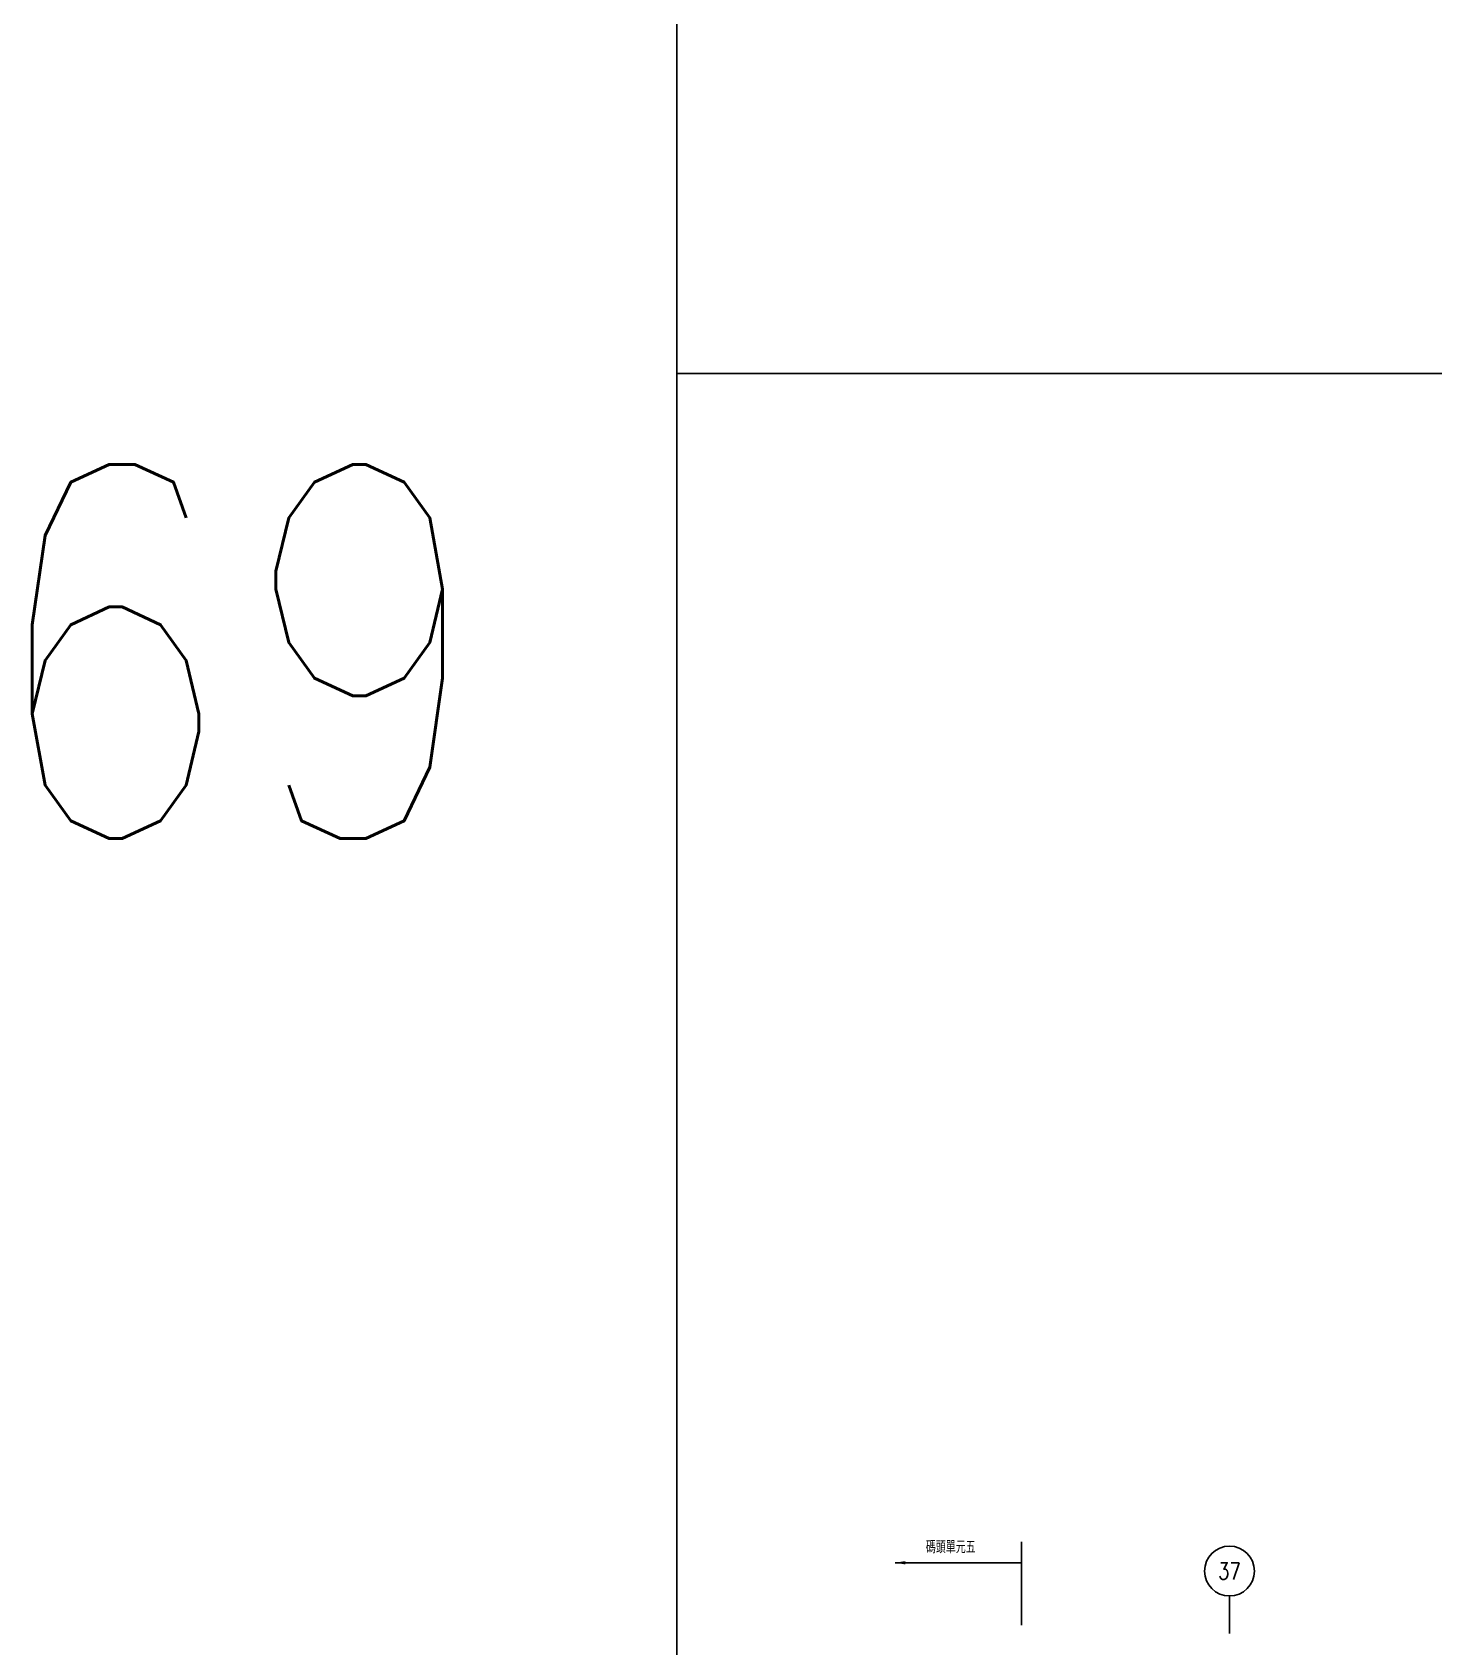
# Model space of a CAD drawing. Extents: x -791 to 13121, y -31587 to 2944.
# Drawn here: x -775 to 911, y -20869 to -18927 of the extents above; entities that cross this region are included whole.
import ezdxf
from ezdxf.enums import TextEntityAlignment as Align

# ---------------------------------------------------------------- set-up
doc = ezdxf.new("R2010")
doc.units = 0
doc.header["$LTSCALE"] = 0.05
doc.layers.get('Defpoints').update_dxf_attribs({"linetype": 'CONTINUOUS'})
for name, color, linetype in [('HB_0', 7, 'CONTINUOUS'), ('HB_DIM', 1, 'CONTINUOUS'), ('HB_SYMBOLS', 7, 'CONTINUOUS'), ('底圖', 7, 'CONTINUOUS')]:
    doc.layers.add(name, color=color, linetype=linetype)
doc.styles.get("Standard").update_dxf_attribs({"font": 'ROMANS.shx', "width": 0.8, "bigfont": 'lchinap.shx'})
doc.dimstyles.new('50cm', dxfattribs={"dimscale": 5, "dimtxt": 3, "dimasz": 2.5, "dimexe": 2, "dimexo": 2, "dimgap": 1, "dimtad": 1, "dimdsep": 46, "dimtxsty": 'Standard', "dimcen": 0, "dimclrt": 2, "dimadec": 0, "dimazin": 0, "dimtfac": 1, "dimtix": 1, "dimtmove": 2, "dimatfit": 3, "dimfxl": 0, "dimtolj": 1, "dimtzin": 0, "dimarcsym": 0})

# ---------------------------------------------------------------- blocks, each defined once
blk = doc.blocks.new('gr_t')
at = {"layer": 'HB_SYMBOLS', "color": 4, "linetype": 'Continuous'}
blk.add_line((0, -6), (0, -15), dxfattribs=at)
blk.add_circle((0, 0), 6, dxfattribs=at)
at = {"layer": 'HB_SYMBOLS', "color": 4, "linetype": 'Continuous', "width": 0.8}
blk.add_attdef('A', text='', height=4.5, dxfattribs=at).set_placement((0, 0), align=Align.MIDDLE)
blk = doc.blocks.new('斷面圖M左')
at = {"layer": 'HB_DIM'}
blk.add_line((-2000, 456.993), (-2000, 556.993), dxfattribs=at)
at = {"layer": '底圖'}
ref = blk.add_blockref('gr_t', (-1750, 522.059), dxfattribs=dict(at, xscale=5, yscale=5, zscale=5))
ref.add_attrib('A', '37', dxfattribs={"layer": 'HB_SYMBOLS', "color": 4, "linetype": 'Continuous', "height": 20, "width": 0.8}).set_placement((-1750, 522.059), align=Align.MIDDLE)
at = {"layer": 'HB_DIM', "color": 2, "insert": (-2115.317, 558.401), "char_height": 15, "attachment_point": 1}
blk.add_mtext('碼頭單元五', dxfattribs=at)
at = {"layer": 'HB_DIM'}
blk.add_leader([(-2152.263, 531.993), (-2000, 531.993)], dimstyle='50cm', dxfattribs=at)

msp = doc.modelspace()

# ---------------------------------------------------------------- linework, layer by layer
at = {"layer": 'Defpoints', "color": 217}
for points in [[(3945, -18892.5), (2947.5, -18892.5), (2947.5, -19337.5), (0, -19337.5), (0, -16575), (3945, -16575)], [(3945, -21655), (2947.5, -21655), (2947.5, -22100), (0, -22100), (0, -19337.5), (3945, -19337.5)]]:
    msp.add_lwpolyline(points, close=True, dxfattribs=at)

# ---------------------------------------------------------------- block references
at = {"layer": 'HB_0', "color": 4}
msp.add_blockref('斷面圖M左', (2415, -21300), dxfattribs=at)

# ---------------------------------------------------------------- texts
at = {"layer": 'HB_0', "color": 2, "insert": (-837.047, -19446.929), "char_height": 450, "attachment_point": 1}
msp.add_mtext_dynamic_manual_height_columns('69', width=707.24433, gutter_width=225, heights=[0], dxfattribs=at)

doc.saveas('drawing.dxf')
